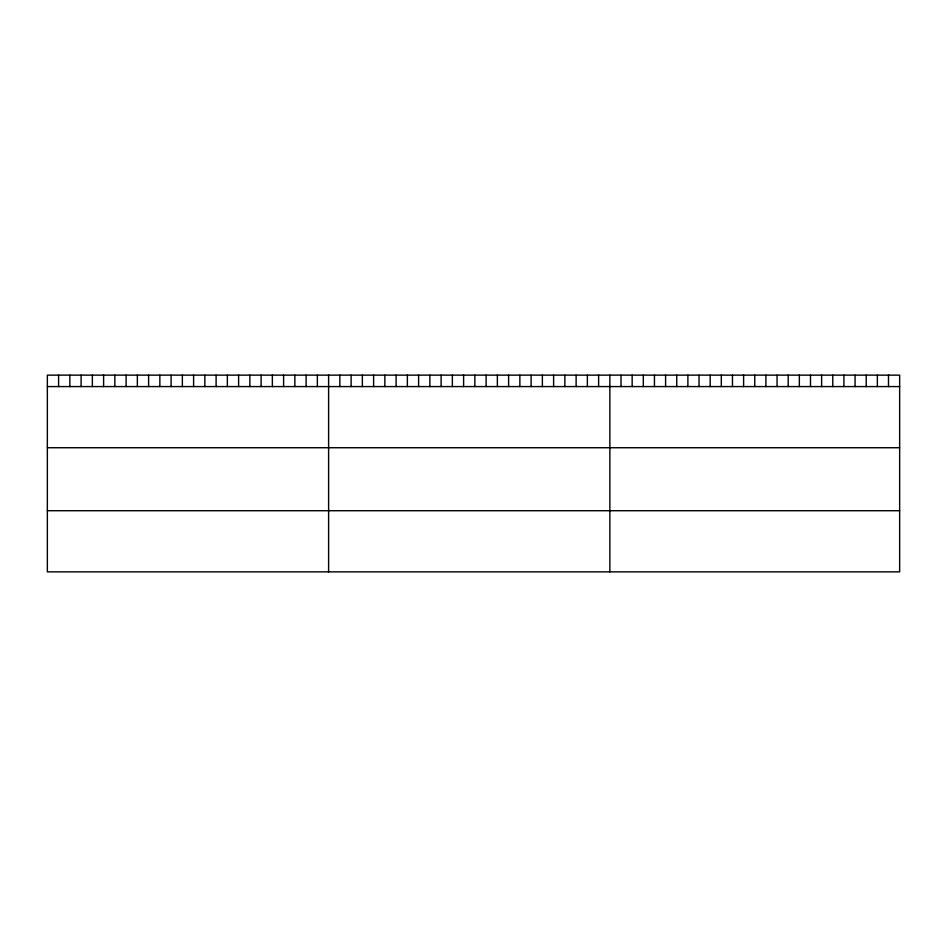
<?xml version="1.0" encoding="UTF-8"?>
<svg xmlns="http://www.w3.org/2000/svg" width="947" height="947" viewBox="0 0 947 947"><rect width="100%" height="100%" fill="white"/><g stroke="black" fill="none" stroke-linecap="round" stroke-linejoin="round"><path stroke-width="1.42" d="M899.65 386.577L899.65 571.858L47.35 571.858L47.35 375.142L899.65 375.142L899.65 386.577L47.35 386.577M47.35 447.73L899.65 447.73M47.35 510.717L899.65 510.717M888.499 375.142L888.499 386.577M877.36 375.142L877.36 386.577M866.209 375.142L866.209 386.577M855.07 375.142L855.07 386.577M843.919 375.142L843.919 386.577M832.78 375.142L832.78 386.577M821.629 375.142L821.629 386.577M810.49 375.142L810.49 386.577M799.339 375.142L799.339 386.577M788.2 375.142L788.2 386.577M777.049 375.142L777.049 386.577M765.91 375.142L765.91 386.577M754.759 375.142L754.759 386.577M743.608 375.142L743.608 386.577M732.469 375.142L732.469 386.577M721.318 375.142L721.318 386.577M710.179 375.142L710.179 386.577M699.028 375.142L699.028 386.577M687.889 375.142L687.889 386.577M676.738 375.142L676.738 386.577M665.599 375.142L665.599 386.577M654.448 375.142L654.448 386.577M643.309 375.142L643.309 386.577M632.158 375.142L632.158 386.577M621.019 375.142L621.019 386.577M609.868 375.142L609.868 571.858M598.622 375.142L598.622 386.577M587.365 375.142L587.365 386.577M576.119 375.142L576.119 386.577M564.862 375.142L564.862 386.577M553.616 375.142L553.616 386.577M542.371 375.142L542.371 386.577M531.113 375.142L531.113 386.577M519.867 375.142L519.867 386.577M508.61 375.142L508.61 386.577M497.364 375.142L497.364 386.577M486.119 375.142L486.119 386.577M474.861 375.142L474.861 386.577M463.616 375.142L463.616 386.577M452.358 375.142L452.358 386.577M441.113 375.142L441.113 386.577M429.867 375.142L429.867 386.577M418.61 375.142L418.61 386.577M407.364 375.142L407.364 386.577M396.106 375.142L396.106 386.577M384.861 375.142L384.861 386.577M373.615 375.142L373.615 386.577M362.358 375.142L362.358 386.577M351.112 375.142L351.112 386.577M339.855 375.142L339.855 386.577M328.609 375.142L328.609 571.858M317.363 375.142L317.363 386.577M306.106 375.142L306.106 386.577M294.86 375.142L294.86 386.577M283.603 375.142L283.603 386.577M272.357 375.142L272.357 386.577M261.112 375.142L261.112 386.577M249.854 375.142L249.854 386.577M238.608 375.142L238.608 386.577M227.351 375.142L227.351 386.577M216.105 375.142L216.105 386.577M204.86 375.142L204.86 386.577M193.602 375.142L193.602 386.577M182.357 375.142L182.357 386.577M171.099 375.142L171.099 386.577M159.854 375.142L159.854 386.577M148.608 375.142L148.608 386.577M137.351 375.142L137.351 386.577M126.105 375.142L126.105 386.577M114.847 375.142L114.847 386.577M103.602 375.142L103.602 386.577M92.356 375.142L92.356 386.577M81.099 375.142L81.099 386.577M69.853 375.142L69.853 386.577M58.596 375.142L58.596 386.577"/></g></svg>
